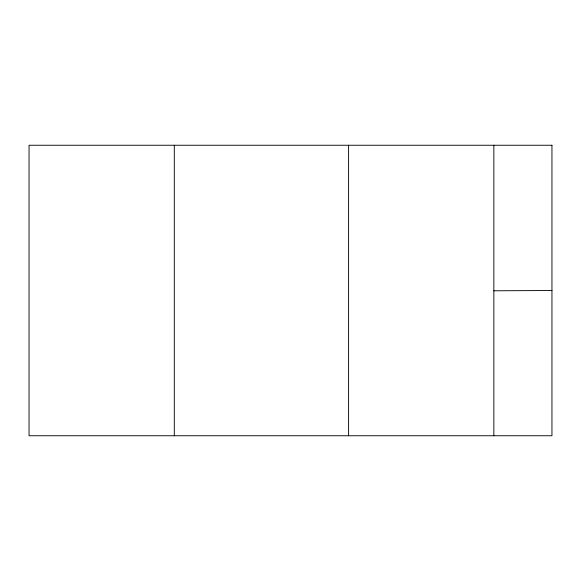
<?xml version="1.0" encoding="UTF-8"?>
<svg xmlns="http://www.w3.org/2000/svg" width="581" height="581" viewBox="0 0 581 581"><rect width="100%" height="100%" fill="white"/><g stroke="black" fill="none" stroke-linecap="round" stroke-linejoin="round"><path stroke-width="0.87" d="M493.85 290.798L551.95 290.5M493.85 145.25L493.85 435.75M348.6 145.25L348.6 435.75M174.3 145.25L174.3 435.75M551.95 145.25L29.05 145.25L29.05 435.75L551.95 435.75L551.95 145.25"/></g></svg>
